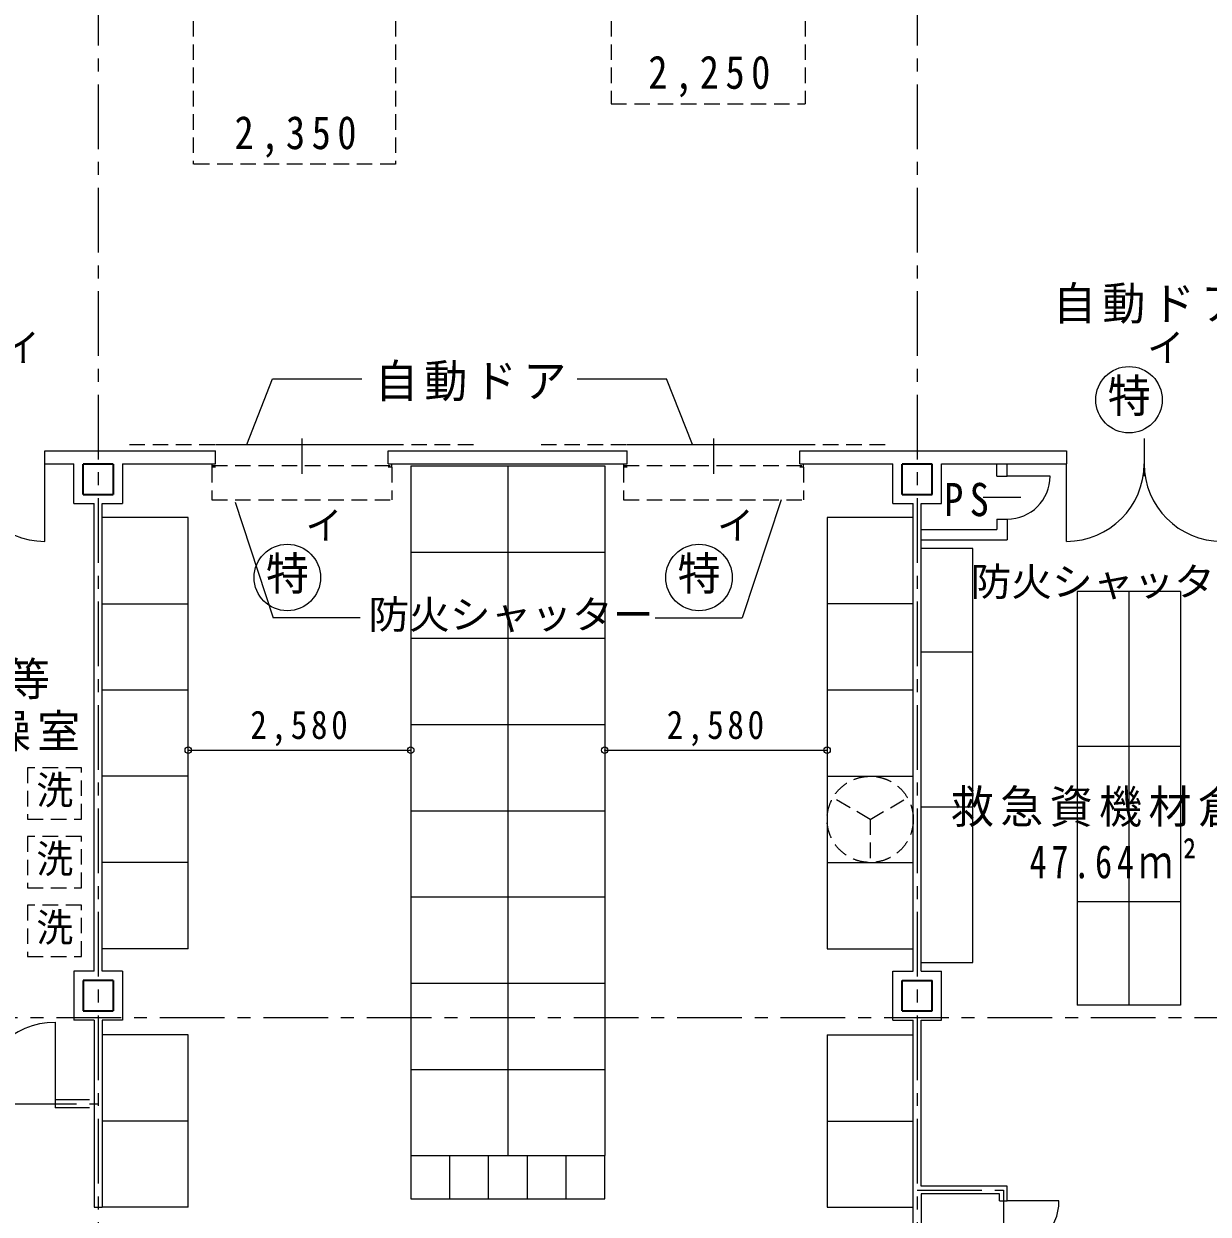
# Model space of a CAD drawing. Units: millimetres at full size. Extents: x -57346 to 60518, y -42813 to 41849.
# Drawn here: x -25029 to -11290, y -2724 to 11084 of the extents above; entities that cross this region are included whole.
import ezdxf
from ezdxf.enums import TextEntityAlignment as Align

# ---------------------------------------------------------------- set-up
doc = ezdxf.new("R2010")
doc.units = ezdxf.units.MM
doc.header["$LTSCALE"] = 150
doc.header["$PDMODE"] = 32
doc.header["$PDSIZE"] = 75
doc.linetypes.add('CHAIN1', pattern=[8, 5, -1, 1, -1])
doc.linetypes.add('DASHED1', pattern=[1.8, 1.2, -0.6])
for name, color, linetype, lineweight in [('1-1_極細線', 4, 'Continuous', 9), ('1-2_細線', 7, 'Continuous', 18), ('1-3_中線', 3, 'Continuous', 25), ('1-4_太線', 2, 'Continuous', 35), ('1-8_ﾊｯﾁﾝｸﾞ', 4, 'Continuous', 9), ('1-9_ハッチ', 7, 'Continuous', 18), ('1-A_中芯線', 4, 'CHAIN1', 9), ('1-D_文字', 4, 'Continuous', 9), ('1-E_寸法', 4, 'Continuous', 9)]:
    doc.layers.add(name, color=color, linetype=linetype, lineweight=lineweight)
doc.styles.add('ＭＳ ゴシック', font='')
doc.styles.get('ＭＳ ゴシック').set_extended_font_data('MS Gothic')

msp = doc.modelspace()

# ---------------------------------------------------------------- linework, layer by layer
at = {"layer": '1-1_極細線'}
for p, q in [((-21803.4, 6275), (-21803.4, 5862.4)), ((-17028.4, 6275), (-17028.4, 5862.4)), ((-12033.7, 6275), (-12033.7, 5837.4)), ((-24785.9, 5079.1), (-24785.9, 5981.2)), ((-12933.7, 5079.1), (-12933.7, 5981.2)), ((-13123.4, 5838.1), (-13623.4, 5838.1)), ((-13464.7, 5588.1), (-13902.2, 5588.1)), ((-24665.9, -496.7), (-24665.9, -1398.8)), ((-13020.9, -2568.8), (-13620.9, -2568.8))]:
    msp.add_line(p, q, dxfattribs=at)
for centre, radius, start, end in [((-24785.9, 5981.2), 900, 180, 270), ((-12933.7, 5981.2), 900, 270, 0), ((-11133.7, 5981.2), 900, 180, 270), ((-13623.4, 5838.1), 500, 270, 0), ((-24665.9, -1398.8), 900, 90, 180), ((-13620.9, -2568.8), 600, 270, 0)]:
    msp.add_arc(centre, radius, start, end, dxfattribs=at)
at = {"layer": '1-2_細線'}
for p, q in [((-13743.4, 5838.1), (-13743.4, 5981.2)), ((-13623.4, 5838.1), (-13623.4, 5981.2)), ((-13743.4, 5838.1), (-13623.4, 5838.1)), ((-13743.4, 5338.1), (-13743.4, 5219.9)), ((-14620.9, 5219.9), (-13743.4, 5219.9)), ((-14620.9, 5099.9), (-13623.4, 5099.9))]:
    msp.add_line(p, q, dxfattribs=at)
msp.add_lwpolyline([(-13743.4, 5338.1), (-13623.4, 5338.1), (-13623.4, 5099.9)], dxfattribs=at)
at = {"layer": '1-3_中線'}
for p, q in [((-24785.9, 6131.2), (-22803.4, 6131.2)), ((-24785.9, 5981.2), (-24785.9, 6131.2)), ((-22803.4, 5981.2), (-22803.4, 6131.2)), ((-18028.4, 5981.2), (-18028.4, 6131.2)), ((-16028.4, 5981.2), (-16028.4, 6131.2)), ((-16028.4, 6131.2), (-12933.7, 6131.2)), ((-12933.7, 6131.2), (-12933.7, 5981.2)), ((-24785.9, 5981.2), (-24448.4, 5981.2)), ((-24448.4, 5518.7), (-24448.4, 5981.2)), ((-23883.4, 5981.2), (-22803.4, 5981.2)), ((-23883.4, 5981.2), (-23883.4, 5518.7)), ((-20803.4, 5981.2), (-18028.4, 5981.2)), ((-16028.4, 5981.2), (-14948.4, 5981.2)), ((-14948.4, 5518.7), (-14948.4, 5981.2)), ((-14383.4, 5518.7), (-14383.4, 5981.2)), ((-14383.4, 5981.2), (-12933.7, 5981.2)), ((-24448.4, 5518.7), (-24210.9, 5518.7)), ((-24210.9, 93.7), (-24210.9, 5518.7)), ((-24120.9, 93.7), (-24120.9, 5518.7)), ((-24120.9, 5518.7), (-23883.4, 5518.7)), ((-14948.4, 5518.7), (-14710.9, 5518.7)), ((-14710.9, 93.7), (-14710.9, 5518.7)), ((-14620.9, 93.7), (-14620.9, 5518.7)), ((-14620.9, 5518.7), (-14383.4, 5518.7)), ((-24448.4, 93.7), (-24448.4, -471.3)), ((-24210.9, 93.7), (-24448.4, 93.7)), ((-23883.4, 93.7), (-24120.9, 93.7)), ((-23883.4, 93.7), (-23883.4, -471.3)), ((-14948.4, -471.3), (-14948.4, 93.7)), ((-14948.4, 93.7), (-14710.9, 93.7)), ((-14620.9, 93.7), (-14383.4, 93.7)), ((-14383.4, -471.3), (-14383.4, 93.7)), ((-24210.9, -471.3), (-24448.4, -471.3)), ((-24210.9, -471.3), (-24210.9, -2643.8)), ((-23883.4, -471.3), (-24120.9, -471.3)), ((-24120.9, -471.3), (-24120.9, -2643.8)), ((-14948.4, -471.3), (-14710.9, -471.3)), ((-14710.9, -4288.8), (-14710.9, -471.3)), ((-14620.9, -2398.8), (-14620.9, -471.3)), ((-14620.9, -471.3), (-14383.4, -471.3)), ((-24265.9, -1398.8), (-24665.9, -1398.8)), ((-24665.9, -1398.8), (-24665.9, -1488.8)), ((-24265.9, -1488.8), (-24665.9, -1488.8)), ((-13620.9, -2398.8), (-14620.9, -2398.8)), ((-13620.9, -2568.8), (-13620.9, -2398.8)), ((-13710.9, -2488.8), (-14620.9, -2488.8)), ((-14620.9, -2488.8), (-14620.9, -4198.8)), ((-13710.9, -2568.8), (-13710.9, -2488.8)), ((-13710.9, -2568.8), (-13620.9, -2568.8)), ((-24210.9, -2643.8), (-24120.9, -2643.8))]:
    msp.add_line(p, q, dxfattribs=at)
at = {"layer": '1-3_中線', "color": 4, "linetype": 'DASHED1', "lineweight": 9}
for p, q in [((-23803.4, 6206.2), (-22803.4, 6206.2)), ((-20803.4, 6206.2), (-19803.4, 6206.2)), ((-19028.4, 6206.2), (-18028.4, 6206.2)), ((-16028.4, 6206.2), (-15028.4, 6206.2))]:
    msp.add_line(p, q, dxfattribs=at)
at = {"layer": '1-3_中線', "color": 4, "lineweight": 9}
for p, q in [((-22803.4, 6206.2), (-20803.4, 6206.2)), ((-18028.4, 6206.2), (-16028.4, 6206.2))]:
    msp.add_line(p, q, dxfattribs=at)
at = {"layer": '1-3_中線'}
msp.add_lwpolyline([(-20803.4, 5981.2), (-20803.4, 6131.2), (-18028.4, 6131.2)], dxfattribs=at)
at = {"layer": '1-4_太線'}
for p, q in [((-24340.9, 5626.2), (-24340.9, 5976.2)), ((-23990.9, 5976.2), (-24340.9, 5976.2)), ((-23990.9, 5976.2), (-23990.9, 5626.2)), ((-14840.9, 5626.2), (-14840.9, 5976.2)), ((-14490.9, 5976.2), (-14840.9, 5976.2)), ((-14490.9, 5626.2), (-14490.9, 5976.2)), ((-24340.9, 5626.2), (-23990.9, 5626.2)), ((-14840.9, 5626.2), (-14490.9, 5626.2)), ((-23990.9, -13.8), (-24340.9, -13.8)), ((-24340.9, -13.8), (-24340.9, -363.8)), ((-23990.9, -13.8), (-23990.9, -363.8)), ((-14840.9, -363.8), (-14840.9, -13.8)), ((-14840.9, -13.8), (-14490.9, -13.8)), ((-14490.9, -363.8), (-14490.9, -13.8)), ((-24340.9, -363.8), (-23990.9, -363.8)), ((-14840.9, -363.8), (-14490.9, -363.8))]:
    msp.add_line(p, q, dxfattribs=at)
at = {"layer": '1-8_ﾊｯﾁﾝｸﾞ', "linetype": 'DASHED1'}
for p, q in [((-23065.9, 17056.2), (-23065.9, 9456.2)), ((-15965.9, 17056.2), (-15965.9, 10156.2)), ((-24984.9, 2455.2), (-24984.9, 1858.2)), ((-24360.9, 2455.2), (-24984.9, 2455.2)), ((-24360.9, 1858.2), (-24360.9, 2455.2)), ((-24984.9, 1858.2), (-24360.9, 1858.2)), ((-24360.9, 1658.2), (-24984.9, 1658.2)), ((-24984.9, 1658.2), (-24984.9, 1061.2)), ((-24360.9, 1061.2), (-24360.9, 1658.2)), ((-24984.9, 1061.2), (-24360.9, 1061.2))]:
    msp.add_line(p, q, dxfattribs=at)
at = {"layer": '1-8_ﾊｯﾁﾝｸﾞ', "color": 7, "lineweight": 18}
for p, q in [((-22847.4, 5981.2), (-22803.4, 5981.2)), ((-22847.4, 5981.2), (-22847.4, 5942.2)), ((-22803.4, 5942.2), (-22847.4, 5942.2)), ((-20803.4, 5981.2), (-20759.4, 5981.2)), ((-20759.4, 5942.2), (-20803.4, 5942.2)), ((-20759.4, 5942.2), (-20759.4, 5981.2)), ((-20540.9, 5956.2), (-18290.9, 5956.2)), ((-20540.9, 5956.2), (-20540.9, -2043.8)), ((-19415.9, 5956.2), (-19415.9, -2043.8)), ((-18290.9, 5956.2), (-18290.9, -2043.8)), ((-18072.4, 5981.2), (-18028.4, 5981.2)), ((-18072.4, 5981.2), (-18072.4, 5942.2)), ((-18028.4, 5942.2), (-18072.4, 5942.2)), ((-16028.4, 5981.2), (-15984.4, 5981.2)), ((-15984.4, 5942.2), (-16028.4, 5942.2)), ((-15984.4, 5942.2), (-15984.4, 5981.2)), ((-24120.9, 356.2), (-24120.9, 5356.2)), ((-14710.9, 5356.2), (-15710.9, 5356.2)), ((-15710.9, 5356.2), (-15710.9, 356.2)), ((-14710.9, 356.2), (-14710.9, 5356.2)), ((-20540.9, 4956.2), (-18290.9, 4956.2)), ((-24120.9, 4356.2), (-23120.9, 4356.2)), ((-14710.9, 4356.2), (-15710.9, 4356.2)), ((-20540.9, 3956.2), (-18290.9, 3956.2)), ((-23120.9, 3356.2), (-24120.9, 3356.2)), ((-14710.9, 3356.2), (-15710.9, 3356.2)), ((-20540.9, 2956.2), (-18290.9, 2956.2)), ((-23120.9, 2356.2), (-24120.9, 2356.2)), ((-15710.9, 2356.2), (-14710.9, 2356.2)), ((-20540.9, 1956.2), (-18290.9, 1956.2)), ((-23120.9, 1356.2), (-24120.9, 1356.2)), ((-15710.9, 1356.2), (-14710.9, 1356.2)), ((-20540.9, 956.2), (-18290.9, 956.2)), ((-23120.9, 356.2), (-24120.9, 356.2)), ((-15710.9, 356.2), (-14710.9, 356.2)), ((-20540.9, -43.8), (-18290.9, -43.8)), ((-23120.9, -643.8), (-24120.9, -643.8)), ((-24120.9, -643.8), (-24120.9, -2643.8)), ((-23120.9, -2643.8), (-23120.9, -643.8)), ((-15710.9, -643.8), (-14710.9, -643.8)), ((-15710.9, -643.8), (-15710.9, -2643.8)), ((-14710.9, -2643.8), (-14710.9, -643.8)), ((-20540.9, -1043.8), (-18290.9, -1043.8)), ((-23120.9, -1643.8), (-24120.9, -1643.8)), ((-15710.9, -1643.8), (-14710.9, -1643.8)), ((-20540.9, -2043.8), (-20540.9, -2543.8)), ((-20540.9, -2043.8), (-18290.9, -2043.8)), ((-20090.9, -2043.8), (-20090.9, -2543.8)), ((-19640.9, -2043.8), (-19640.9, -2543.8)), ((-19190.9, -2043.8), (-19190.9, -2543.8)), ((-18740.9, -2043.8), (-18740.9, -2543.8)), ((-23120.9, -2643.8), (-24120.9, -2643.8)), ((-15710.9, -2643.8), (-14710.9, -2643.8))]:
    msp.add_line(p, q, dxfattribs=at)
at = {"layer": '1-8_ﾊｯﾁﾝｸﾞ', "color": 7, "linetype": 'DASHED1', "lineweight": 18}
for p, q in [((-22847.4, 5961.7), (-20759.4, 5961.7)), ((-22847.4, 5942.2), (-22847.4, 5561.7)), ((-20759.4, 5942.2), (-20759.4, 5561.7)), ((-18072.4, 5961.7), (-15984.4, 5961.7)), ((-18072.4, 5942.2), (-18072.4, 5561.7)), ((-15984.4, 5942.2), (-15984.4, 5561.7)), ((-22847.4, 5561.7), (-20759.4, 5561.7)), ((-18072.4, 5561.7), (-15984.4, 5561.7)), ((-15210.9, 1856.2), (-15643.9, 2106.2)), ((-15210.9, 1856.2), (-14777.9, 2106.2)), ((-15210.9, 1856.2), (-15210.9, 1356.2))]:
    msp.add_line(p, q, dxfattribs=at)
at = {"layer": '1-8_ﾊｯﾁﾝｸﾞ'}
for p, q in [((-14020.9, 4996.8), (-14620.9, 4996.8)), ((-14620.9, 196.8), (-14620.9, 4996.8)), ((-12210.9, 4501.2), (-12810.9, 4501.2)), ((-12810.9, 4501.2), (-12810.9, -298.8)), ((-11610.9, 4501.2), (-12210.9, 4501.2)), ((-12210.9, 4501.2), (-12210.9, -298.8)), ((-11610.9, 4501.2), (-11610.9, -298.8)), ((-14020.9, 3796.8), (-14620.9, 3796.8)), ((-12210.9, 2701.2), (-12810.9, 2701.2)), ((-11610.9, 2701.2), (-12210.9, 2701.2)), ((-14020.9, 1996.8), (-14620.9, 1996.8)), ((-12210.9, 901.2), (-12810.9, 901.2)), ((-11610.9, 901.2), (-12210.9, 901.2)), ((-12210.9, -298.8), (-12810.9, -298.8)), ((-11610.9, -298.8), (-12210.9, -298.8))]:
    msp.add_line(p, q, dxfattribs=at)
at = {"layer": '1-8_ﾊｯﾁﾝｸﾞ', "linetype": 'DASHED1'}
for points in [[(-20715.9, 17056.2), (-20715.9, 9456.2), (-23065.9, 9456.2)], [(-18215.9, 17056.2), (-18215.9, 10156.2), (-15965.9, 10156.2)]]:
    msp.add_lwpolyline(points, dxfattribs=at)
at = {"layer": '1-8_ﾊｯﾁﾝｸﾞ', "color": 7, "lineweight": 18}
for points in [[(-23120.9, 356.2), (-23120.9, 5356.2), (-24120.9, 5356.2)], [(-20540.9, -2543.8), (-18290.9, -2543.8), (-18290.9, -2043.8)]]:
    msp.add_lwpolyline(points, dxfattribs=at)
at = {"layer": '1-8_ﾊｯﾁﾝｸﾞ'}
msp.add_lwpolyline([(-14620.9, 196.8), (-14020.9, 196.8), (-14020.9, 4996.8)], dxfattribs=at)
at = {"layer": '1-8_ﾊｯﾁﾝｸﾞ', "linetype": 'DASHED1'}
msp.add_lwpolyline([(-24360.9, 861.2), (-24984.9, 861.2), (-24984.9, 264.2), (-24360.9, 264.2)], close=True, dxfattribs=at)
at = {"layer": '1-8_ﾊｯﾁﾝｸﾞ', "color": 7, "linetype": 'DASHED1', "lineweight": 18}
msp.add_circle((-15210.9, 1856.2), 500, dxfattribs=at)
at = {"layer": '1-9_ハッチ'}
for centre in [(-12208.6, 6723.7), (-21972.1, 4661.6), (-17197.1, 4661.6)]:
    msp.add_circle(centre, 385.6, dxfattribs=at)
at = {"layer": '1-A_中芯線'}
for p, q in [((-24165.9, 19981.9), (-24165.9, -24360.1)), ((-14665.9, 19981.9), (-14665.9, -24360.1)), ((-49849.9, -443.8), (-1393.2, -443.8)), ((-43165.9, -1443.8), (-24165.9, -1443.8)), ((-14665.9, -2443.8), (-13665.9, -2443.8)), ((-13665.9, -2443.8), (-13665.9, -4243.8))]:
    msp.add_line(p, q, dxfattribs=at)
at = {"layer": '1-D_文字', "color": 7, "lineweight": 18}
for p, q in [((-22442.5, 6206.2), (-22142.9, 6967.4)), ((-22142.9, 6967.4), (-21106, 6967.4)), ((-18609.6, 6967.4), (-17572.8, 6967.4)), ((-17273.1, 6206.2), (-17572.8, 6967.4)), ((-22578.8, 5536.7), (-22135.6, 4193.1)), ((-16244.8, 5561.7), (-16696.2, 4193.1)), ((-21128, 4193.1), (-22135.6, 4193.1)), ((-17703.8, 4193.1), (-16696.2, 4193.1))]:
    msp.add_line(p, q, dxfattribs=at)
at = {"layer": '1-E_寸法'}
for p, q in [((-23120.9, 2658.8), (-20540.9, 2658.8)), ((-18290.9, 2658.8), (-15710.9, 2658.8))]:
    msp.add_line(p, q, dxfattribs=at)
at = {"layer": '1-E_寸法', "color": 2}
for p in [(-23120.9, 2658.8), (-20540.9, 2658.8), (-18290.9, 2658.8), (-15710.9, 2658.8)]:
    msp.add_point(p, dxfattribs=at)

# ---------------------------------------------------------------- texts
at = {"layer": '1-8_ﾊｯﾁﾝｸﾞ', "color": 7, "style": 'ＭＳ ゴシック', "width": 0.95}
for p in [(-24882.9, 1931.7), (-24882.9, 1134.7), (-24882.9, 337.7)]:
    msp.add_text('洗', height=329.9, dxfattribs=at).set_placement(p, align=Align.BOTTOM_LEFT)
at = {"layer": '1-9_ハッチ', "style": 'ＭＳ ゴシック', "width": 0.95}
for s, height, p in [('イ', 329.9, (-25271.3, 7064.5)), ('イ', 329.9, (-11997.6, 7064.5)), ('特', 384.9, (-12456.1, 6461.2)), ('イ', 329.9, (-21761.1, 5002.4)), ('イ', 329.9, (-16986.1, 5002.4)), ('特', 384.9, (-22219.6, 4399.1)), ('特', 384.9, (-17444.6, 4399.1))]:
    msp.add_text(s, height=height, dxfattribs=at).set_placement(p, align=Align.BOTTOM_LEFT)
at = {"layer": '1-D_文字', "color": 7, "style": 'ＭＳ ゴシック', "width": 1.05}
for p in [(-14046.7, 4349.5), (-21031.6, 3968.1)]:
    msp.add_text('防火シャッター', height=329.9, dxfattribs=at).set_placement(p, align=Align.BOTTOM_LEFT)
at = {"layer": '1-D_文字', "color": 7, "char_height": 384.9, "attachment_point": 7, "style": 'ＭＳ ゴシック'}
for s, insert in [('\\T1.34;\\W0.85;2,250', (-17784.7, 10231.2)), ('\\T1.34;\\W0.85;2,350', (-22584.7, 9531.2)), ('\\T1.15;\\W0.95;自動ドア', (-13091.4, 7604.4)), ('\\T1.15;\\W0.95;自動ドア', (-20956, 6704.9)), ('\\T1.33;\\W0.85;PS', (-14353.1, 5367.2)), ('\\T1.15;\\W0.95;資機材等', (-26944.7, 3248)), ('\\T1.15;\\W0.95;除染乾燥室', (-27168, 2644.5)), ('\\T1.15;\\W0.95;救急資機材倉庫', (-14276.9, 1767.8)), ('\\T1.29;\\W0.75;47.64ｍ²', (-13362.1, 1166.3))]:
    msp.add_mtext(s, dxfattribs=dict(at, insert=insert))
at = {"layer": '1-E_寸法', "color": 7, "char_height": 329.9, "attachment_point": 7, "style": 'ＭＳ ゴシック'}
for insert in [(-22400.9, 2703.8), (-17570.9, 2703.8)]:
    msp.add_mtext('\\T1.23;\\W0.85;2,580', dxfattribs=dict(at, insert=insert))

doc.saveas('drawing.dxf')
